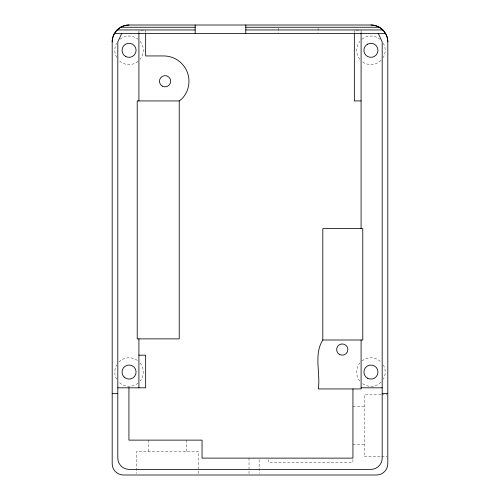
<?xml version="1.0" encoding="UTF-8"?>
<svg xmlns="http://www.w3.org/2000/svg" width="500" height="500" viewBox="0 0 500 500"><rect width="100%" height="100%" fill="white"/><g stroke="black" fill="none" stroke-linecap="round" stroke-linejoin="round"><path stroke-width="0.38" stroke-dasharray="2.5 1.88" d="M380.95 394.844L364.188 394.844L364.188 456.719L380.95 456.719M381.712 394.844L387.05 394.844M352.938 406.781L364.188 406.781M352.938 444.781L364.188 444.781M381.712 456.719L387.05 456.719M361.094 32.738L361.094 30.631L354.344 30.631L354.344 32.738M352.938 459.613L352.938 462.344L268.562 462.344L268.562 459.613M318.062 28.069L318.062 32.675M278.688 28.069L278.688 32.675M259.137 459.656L259.137 473.469M249.019 458.125L249.019 473.469M198.419 473.475L198.419 451.375L136.544 451.375L136.544 473.475M186.481 440.125L186.481 451.375M148.481 440.125L148.481 451.375M145.656 32.738L145.656 30.631L138.906 30.631L138.906 32.738M140.162 363.069A14.287 14.287 0 0 1 140.162 381.056M138.056 383.162A14.287 14.287 0 0 1 118.963 382.169M116.688 379.206A14.287 14.287 0 0 1 116.688 364.919M118.963 361.962A14.287 14.287 0 0 1 138.056 360.962M140.162 41.325A14.287 14.287 0 0 1 140.162 59.306M138.056 61.419A14.287 14.287 0 0 1 118.963 60.419M116.688 57.462A14.287 14.287 0 0 1 116.688 43.175M120.069 39.212A14.287 14.287 0 0 1 138.056 39.212M383.312 364.919A14.287 14.287 0 0 1 383.312 379.206M381.037 382.169A14.287 14.287 0 0 1 361.944 383.162M359.837 381.056A14.287 14.287 0 0 1 359.837 363.069M361.944 360.962A14.287 14.287 0 0 1 381.037 361.962M383.312 43.175A14.287 14.287 0 0 1 383.312 57.462M381.037 60.419A14.287 14.287 0 0 1 361.944 61.419M359.837 59.306A14.287 14.287 0 0 1 359.837 41.325M361.944 39.212A14.287 14.287 0 0 1 379.931 39.212"/><path stroke-width="0.75" d="M112.188 41.881C112.131 32.85 120.031 24.95 129.062 25.006L370.938 25.006C379.969 24.95 387.869 32.85 387.812 41.881L387.812 463.75A11.25 11.25 0 0 1 376.562 475L123.438 475A11.25 11.25 0 0 1 112.188 463.75L112.188 41.881A16.875 16.875 0 0 1 129.062 25.006M121.737 33.444L117.812 41.881L117.812 458.125A11.25 11.25 0 0 0 129.062 469.375L370.938 469.375A11.25 11.25 0 0 0 382.188 458.125L382.188 41.881L378.263 33.444M322.812 340L362.781 340L362.781 228.625L322.812 228.625L322.812 340C313.581 354.412 320.6 373.025 318.344 388.938L361.094 388.938L361.094 340M179.225 100.938L179.225 338.875L137.219 338.875L137.219 100.938L179.225 100.938L181.556 99.15A25.312 25.312 0 0 0 163.656 55.944L145.656 55.944L145.656 33.444M120.625 27.262L195.169 27.262M245.794 27.262L379.375 27.262M117.131 29.944L195.169 29.944M245.794 29.944L382.869 29.944M114.45 33.444L385.55 33.444M361.094 100.938L354.344 100.938L354.344 33.431M138.906 355.188L145.656 355.188L145.656 387.812L117.812 387.812M361.094 387.812L382.188 387.812M112.188 393.438L117.812 393.438M382.188 393.438L387.812 393.438M361.094 32.975L361.094 228.625M352.938 388.938L352.938 458.125L202.05 458.125L202.05 440.125L128.925 440.125L128.925 387.812M245.794 25.006L245.794 33.444M195.169 25.006L195.169 33.444M138.906 32.975L138.906 100.938M138.906 338.875L138.906 387.812M370.938 25.006A16.875 16.875 0 0 1 387.812 41.881M367.419 44.225L365.962 45.344A7.031 7.031 0 0 0 365.962 55.287L367.419 56.406A7.031 7.031 0 0 0 377.969 50.319A7.031 7.031 0 0 0 367.419 44.225M124.094 377.038A7.031 7.031 0 0 0 135.856 373.881A7.031 7.031 0 0 0 127.244 365.269A7.031 7.031 0 0 0 124.094 377.038M125.55 56.406A7.031 7.031 0 0 0 136.094 50.319A7.031 7.031 0 0 0 125.55 44.225A7.031 7.031 0 0 0 125.55 56.406M339.438 354.438A5.625 5.625 0 0 0 347.875 349.562A5.625 5.625 0 0 0 339.438 344.694A5.625 5.625 0 0 0 339.438 354.438M367.419 378.15A7.031 7.031 0 0 0 377.969 372.062A7.031 7.031 0 0 0 367.419 365.975A7.031 7.031 0 0 0 367.419 378.15M162.25 86.125A5.625 5.625 0 0 0 170.688 81.256A5.625 5.625 0 0 0 162.25 76.381A5.625 5.625 0 0 0 162.25 86.125"/></g></svg>
